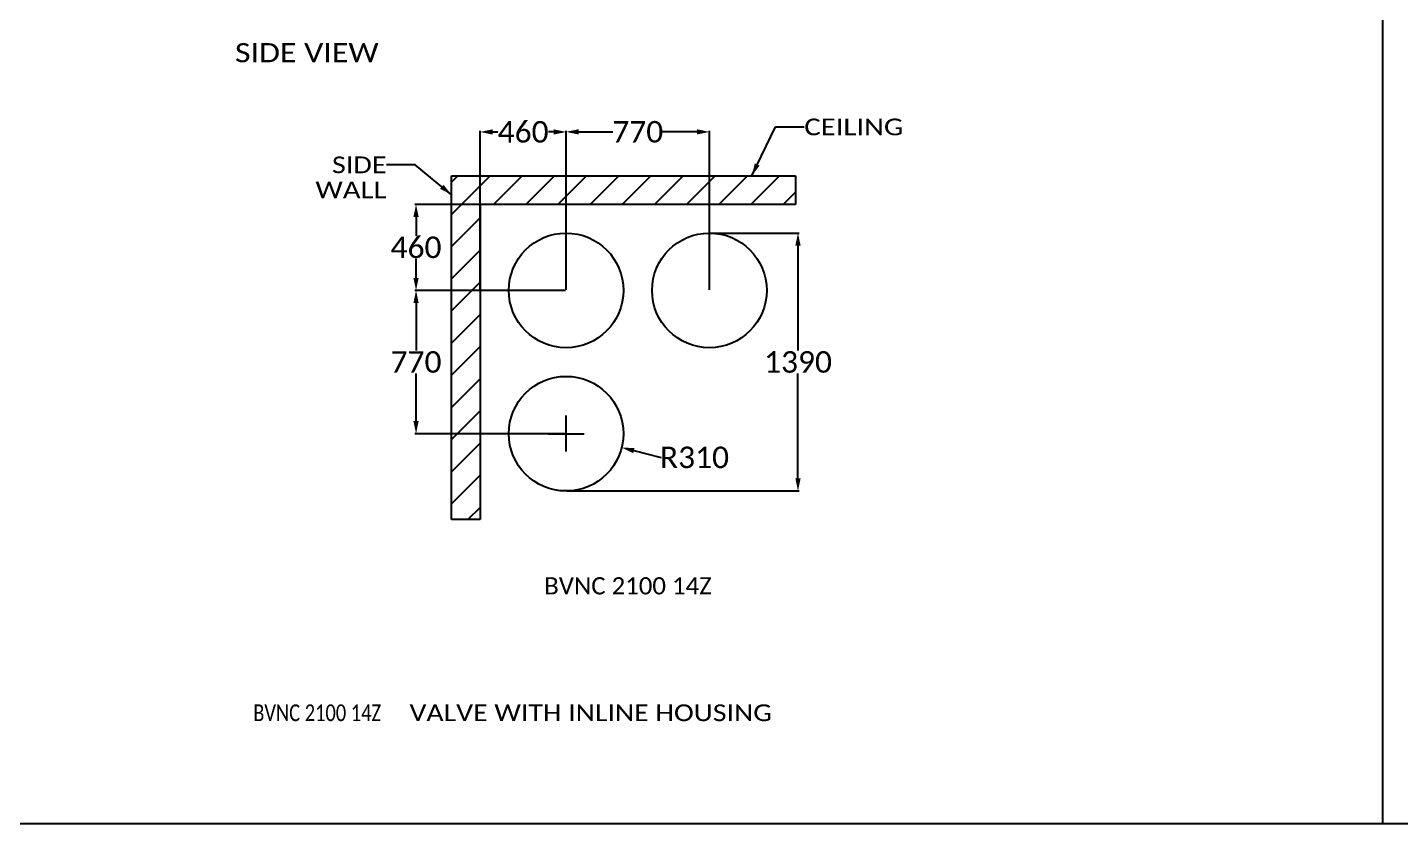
# Model space of a CAD drawing. Header units: millimetres. Extents: x 750 to 8479, y 2174 to 4333.
# Drawn here: x 4083 to 6000, y 2174 to 3286 of the extents above; entities that cross this region are included whole.
import ezdxf
from ezdxf.enums import TextEntityAlignment as Align

# ---------------------------------------------------------------- set-up
doc = ezdxf.new("R2010")
doc.units = ezdxf.units.MM
doc.header["$LTSCALE"] = 153.67
doc.header["$PDMODE"] = 3
doc.header["$PDSIZE"] = 8
doc.layers.get('0').update_dxf_attribs({"linetype": 'CONTINUOUS'})
doc.layers.get('Defpoints').update_dxf_attribs({"linetype": 'CONTINUOUS'})
doc.styles.get("Standard").update_dxf_attribs({"font": 'calibri.ttf'})
doc.dimstyles.get("Standard").update_dxf_attribs({"dimtxt": 17.5, "dimasz": 17.5, "dimexe": 1.5, "dimexo": 1, "dimtad": 1, "dimdsep": 46, "dimtxsty": 'Standard', "dimblk": '_FILLED', "dimblk1": '_FILLED', "dimblk2": '_FILLED', "dimcen": 0.09, "dimazin": 2, "dimtol": 1, "dimtp": 0.01, "dimtm": 0.01, "dimtfac": 1, "dimtofl": 0, "dimtmove": 0, "dimatfit": 3, "dimldrblk": '_FILLED', "dimfxl": 1, "dimtolj": 1, "dimarcsym": 0})

# ---------------------------------------------------------------- blocks, each defined once
blk = doc.blocks.new('_FILLED')
at = {"color": 0, "linetype": 'ByBlock'}
blk.add_solid([(0, 0), (-1, 0.21), (-1, -0.21)], dxfattribs=at)
blk = doc.blocks.new('*D43')
at = {"color": 0}
for p, q in [((4835.3, 2693.4), (4835.3, 2743.7)), ((4810.2, 2718.5), (4860.4, 2718.5))]:
    blk.add_line(p, q, dxfattribs=at)
at = {"color": 0, "lineweight": -2}
blk.add_line((4929.9, 2694.8), (4967.9, 2685.3), dxfattribs=at)
at = {"layer": 'Defpoints', "color": 0}
for p in [(4835.3, 2718.5), (4912.9, 2699.1)]:
    blk.add_point(p, dxfattribs=at)
at = {"color": 0, "linetype": 'ByBlock', "lineweight": -2, "xscale": 17.5, "yscale": 17.5, "zscale": 17.5, "rotation": 165.9435379370613}
blk.add_blockref('_FILLED', (4912.9, 2699.1), dxfattribs=at)
at = {"color": 0, "insert": (5014.5, 2685.3), "char_height": 30, "attachment_point": 5}
blk.add_mtext('\\A1;R310', dxfattribs=at)
blk = doc.blocks.new('*D44')
at = {"color": 0, "lineweight": -2}
for p, q in [((4715.3, 2919.5), (4715.3, 3141.2)), ((4732.8, 3139.7), (4740.1, 3139.7)), ((4817.8, 3139.7), (4810.5, 3139.7)), ((4835.3, 2919.5), (4835.3, 3141.2))]:
    blk.add_line(p, q, dxfattribs=at)
at = {"layer": 'Defpoints', "color": 0}
for p in [(4835.3, 3139.7), (4715.3, 2918.5), (4835.3, 2918.5)]:
    blk.add_point(p, dxfattribs=at)
at = {"color": 0, "linetype": 'ByBlock', "lineweight": -2, "xscale": 17.5, "yscale": 17.5, "zscale": 17.5, "rotation": 180}
blk.add_blockref('_FILLED', (4715.3, 3139.7), dxfattribs=at)
at = {"color": 0, "linetype": 'ByBlock', "lineweight": -2, "xscale": 17.5, "yscale": 17.5, "zscale": 17.5}
blk.add_blockref('_FILLED', (4835.3, 3139.7), dxfattribs=at)
at = {"color": 0, "insert": (4775.3, 3139.7), "char_height": 30, "attachment_point": 5}
blk.add_mtext('\\A1;460', dxfattribs=at)
blk = doc.blocks.new('*D45')
at = {"color": 0, "lineweight": -2}
for p, q in [((4835.3, 2919.5), (4835.3, 3141.3)), ((4852.8, 3139.8), (4900.7, 3139.8)), ((5017.8, 3139.8), (4969.9, 3139.8)), ((5035.3, 2919.5), (5035.3, 3141.3))]:
    blk.add_line(p, q, dxfattribs=at)
at = {"layer": 'Defpoints', "color": 0}
for p in [(5035.3, 3139.8), (4835.3, 2918.5), (5035.3, 2918.5)]:
    blk.add_point(p, dxfattribs=at)
at = {"color": 0, "linetype": 'ByBlock', "lineweight": -2, "xscale": 17.5, "yscale": 17.5, "zscale": 17.5, "rotation": 180}
blk.add_blockref('_FILLED', (4835.3, 3139.8), dxfattribs=at)
at = {"color": 0, "linetype": 'ByBlock', "lineweight": -2, "xscale": 17.5, "yscale": 17.5, "zscale": 17.5}
blk.add_blockref('_FILLED', (5035.3, 3139.8), dxfattribs=at)
at = {"color": 0, "insert": (4935.3, 3139.8), "char_height": 30, "attachment_point": 5}
blk.add_mtext('\\A1;770', dxfattribs=at)
blk = doc.blocks.new('*D46')
at = {"color": 0, "lineweight": -2}
for p, q in [((4834.3, 3038.5), (4624.3, 3038.5)), ((4625.8, 3021), (4625.8, 2994.5)), ((4625.8, 2936), (4625.8, 2962.5)), ((4834.3, 2918.5), (4624.3, 2918.5))]:
    blk.add_line(p, q, dxfattribs=at)
at = {"layer": 'Defpoints', "color": 0}
for p in [(4835.3, 3038.5), (4625.8, 2918.5), (4835.3, 2918.5)]:
    blk.add_point(p, dxfattribs=at)
at = {"color": 0, "linetype": 'ByBlock', "lineweight": -2, "xscale": 17.5, "yscale": 17.5, "zscale": 17.5}
for p, rotation in [((4625.8, 3038.5), 90), ((4625.8, 2918.5), 270)]:
    blk.add_blockref('_FILLED', p, dxfattribs=dict(at, rotation=rotation))
at = {"color": 0, "insert": (4625.8, 2978.5), "char_height": 30, "attachment_point": 5}
blk.add_mtext('\\A1;460', dxfattribs=at)
blk = doc.blocks.new('*D47')
at = {"color": 0, "lineweight": -2}
for p, q in [((4833.3, 2918.5), (4624.3, 2918.5)), ((4625.8, 2901), (4625.8, 2834.5)), ((4625.8, 2736), (4625.8, 2802.5)), ((4833.3, 2718.5), (4624.3, 2718.5))]:
    blk.add_line(p, q, dxfattribs=at)
at = {"layer": 'Defpoints', "color": 0}
for p in [(4834.3, 2918.5), (4625.8, 2718.5), (4834.3, 2718.5)]:
    blk.add_point(p, dxfattribs=at)
at = {"color": 0, "linetype": 'ByBlock', "lineweight": -2, "xscale": 17.5, "yscale": 17.5, "zscale": 17.5}
for p, rotation in [((4625.8, 2918.5), 90), ((4625.8, 2718.5), 270)]:
    blk.add_blockref('_FILLED', p, dxfattribs=dict(at, rotation=rotation))
at = {"color": 0, "insert": (4625.8, 2818.5), "char_height": 30, "attachment_point": 5}
blk.add_mtext('\\A1;770', dxfattribs=at)
blk = doc.blocks.new('*D57')
at = {"color": 0, "lineweight": -2}
for p, q in [((5036.3, 2998.5), (5160.5, 2998.5)), ((5159, 2981), (5159, 2834.5)), ((5159, 2656), (5159, 2802.5)), ((4836.3, 2638.5), (5160.5, 2638.5))]:
    blk.add_line(p, q, dxfattribs=at)
at = {"layer": 'Defpoints', "color": 0}
for p in [(5035.3, 2998.5), (5159, 2998.5), (4835.3, 2638.5)]:
    blk.add_point(p, dxfattribs=at)
at = {"color": 0, "linetype": 'ByBlock', "lineweight": -2, "xscale": 17.5, "yscale": 17.5, "zscale": 17.5}
for p, rotation in [((5159, 2998.5), 90), ((5159, 2638.5), 270)]:
    blk.add_blockref('_FILLED', p, dxfattribs=dict(at, rotation=rotation))
at = {"color": 0, "insert": (5159, 2818.5), "char_height": 30, "attachment_point": 5}
blk.add_mtext('\\A1;1390', dxfattribs=at)

msp = doc.modelspace()

# ---------------------------------------------------------------- hatches: boundary and pattern name
h = msp.add_hatch()
h.set_pattern_fill('ANSI31', color=256, scale=10)
h.set_pattern_definition([(45, (2354.606, 75.315), (-22.45064, 22.45064), [])])
h.paths.add_polyline_path([(4715.29911, 2598.51251), (4675.29911, 2598.51251), (4675.29911, 3078.51251), (5155.29911, 3078.51251), (5155.29911, 3038.51251), (4715.29911, 3038.51251)])

# ---------------------------------------------------------------- linework, layer by layer
at = {"linetype": 'Continuous'}
for p, q in [((5975.32362, 2174.27592), (5975.32362, 4333.27592)), ((5975.32362, 2174.27592), (5975.32362, 4333.27592)), ((3181.32362, 2174.27592), (5975.32362, 2174.27592)), ((5975.32362, 2174.27592), (8479.0037, 2174.27592))]:
    msp.add_line(p, q, dxfattribs=at)
for p, q in [((4675.29911, 2598.51251), (4675.29911, 3078.51251)), ((4675.29911, 3078.51251), (5155.29911, 3078.51251)), ((5155.29911, 3078.51251), (5155.29911, 3038.51251)), ((5155.29911, 3038.51251), (4715.29911, 3038.51251)), ((4715.29911, 3038.51251), (4715.29911, 2598.51251)), ((4715.29911, 3038.51251), (4715.29911, 2918.51251)), ((4715.29911, 2598.51251), (4675.29911, 2598.51251))]:
    msp.add_line(p, q)
for centre in [(4835.29911, 2918.51251), (5035.29911, 2918.51251), (4835.29911, 2718.51251)]:
    msp.add_circle(centre, 80)

# ---------------------------------------------------------------- texts
for s, height, width, p, p2 in [('SIDE VIEW', 26.666667, 1.125894, (4373.02315, 3236.99158), (4573.49007, 3236.99158)), ('CEILING', 23.333333, 1.167433, (5167.7758, 3135.03841), (5306.05077, 3135.03841)), ('SIDE', 23.333333, 1.140412, (4508.45843, 3082.11242), (4584.54144, 3082.11242)), ('WALL', 23.333333, 1.169125, (4485.30668, 3047.11242), (4584.54144, 3047.11242)), ('BVNC 2100 14Z', 23.3333333, 0.776751, (4398.53972, 2317.23094), (4577.03518, 2317.23094)), ('VALVE WITH INLINE HOUSING', 23.3333333, 1.131207, (4616.70638, 2317.23094), (5122.77642, 2317.23094))]:
    msp.add_text(s, height=height, dxfattribs=dict(at, width=width)).set_placement(p, p2, align=Align.FIT)
at = {"insert": (4804.71976, 2518.12147), "char_height": 24, "width": 322.3049995, "attachment_point": 1}
msp.add_mtext('BVNC 2100 14Z', dxfattribs=at)

# ---------------------------------------------------------------- dimensions: what is measured, and where the dimension line sits
dim = msp.add_linear_dim(base=(4835.29911, 3139.73032), p1=(4715.29911, 2918.51251), p2=(4835.29911, 2918.51251), text='460', dimstyle='Standard', override={"dimtxt": 30, "dimtad": 0, "dimtih": 1, "dimtoh": 1, "dimdec": 4, "dimzin": 0, "dimtxsty": 'Standard', "dimcen": 25.146, "dimadec": 0, "dimazin": 0, "dimtdec": 4, "dimtzin": 0})
dim.commit()
dim.dimension.update_dxf_attribs({"geometry": '*D44', "text_midpoint": (4775.29911, 3139.73032)})
dim = msp.add_linear_dim(base=(5035.29911, 3139.79054), p1=(4835.29911, 2918.51251), p2=(5035.29911, 2918.51251), text='770', dimstyle='Standard', override={"dimtxt": 30, "dimtad": 0, "dimtih": 1, "dimtoh": 1, "dimdec": 4, "dimzin": 0, "dimtxsty": 'Standard', "dimcen": 25.146, "dimadec": 0, "dimazin": 0, "dimtdec": 4, "dimtzin": 0})
dim.commit()
dim.dimension.update_dxf_attribs({"geometry": '*D45', "text_midpoint": (4935.29911, 3139.79054), "dimtype": 160})
for base, p1, p2, text, picture, middle in [((4625.81755, 2918.51251), (4835.29911, 3038.51251), (4835.29911, 2918.51251), '460', '*D46', (4625.81755, 2978.51251)), ((4625.81755, 2718.51251), (4834.29911, 2918.51251), (4834.29911, 2718.51251), '770', '*D47', (4625.81755, 2818.51251))]:
    dim = msp.add_linear_dim(base=base, p1=p1, p2=p2, angle=90, text=text, dimstyle='Standard', override={"dimtxt": 30, "dimtad": 0, "dimtih": 1, "dimtoh": 1, "dimdec": 4, "dimzin": 0, "dimtxsty": 'Standard', "dimcen": 25.146, "dimadec": 0, "dimazin": 0, "dimtdec": 4, "dimtzin": 0})
    dim.commit()
    dim.dimension.update_dxf_attribs({"geometry": picture, "text_midpoint": middle})
dim = msp.add_linear_dim(base=(5159.03231, 2998.51251), p1=(4835.29911, 2638.51251), p2=(5035.29911, 2998.51251), angle=90, text='1390', dimstyle='Standard', override={"dimtxt": 30, "dimtad": 0, "dimtih": 1, "dimtoh": 1, "dimdec": 4, "dimzin": 0, "dimtxsty": 'Standard', "dimcen": 25.146, "dimadec": 0, "dimazin": 0, "dimtdec": 4, "dimtzin": 0})
dim.commit()
dim.dimension.update_dxf_attribs({"geometry": '*D57', "text_midpoint": (5159.03231, 2818.51251), "dimtype": 160})
dim = msp.add_radius_dim(center=(4835.29911, 2718.51251), mpoint=(4912.90366, 2699.08228), text='R310', dimstyle='Standard', override={"dimtxt": 30, "dimtad": 0, "dimtih": 1, "dimtoh": 1, "dimdec": 4, "dimzin": 0, "dimtxsty": 'Standard', "dimcen": 25.146, "dimadec": 0, "dimazin": 0, "dimtdec": 4, "dimtzin": 0})
dim.commit()
dim.dimension.update_dxf_attribs({"geometry": '*D43', "text_midpoint": (4967.90571, 2685.31114), "dimtype": 164})

# ---------------------------------------------------------------- leaders
at = {"linetype": 'Continuous'}
for points in [[(5094.37683, 3078.51251), (5127.7758, 3146.70507), (5167.7758, 3146.70507)], [(4675.29911, 3052.0015), (4624.54144, 3093.77908), (4584.54144, 3093.77908)]]:
    msp.add_leader(points, dimstyle='Standard', override={"dimtad": 0}, dxfattribs=at)

doc.saveas('drawing.dxf')
